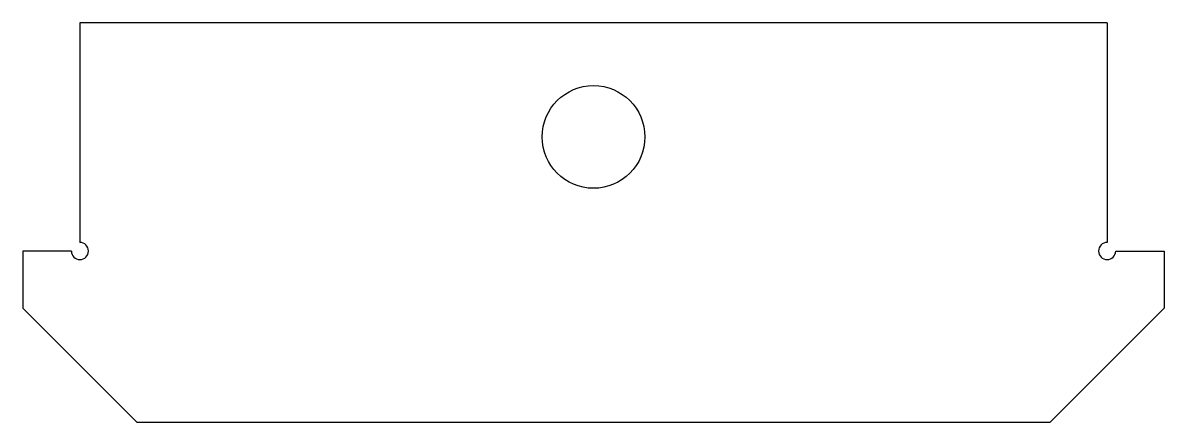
# Model space of a CAD drawing. Header units: millimetres. Extents: x 45 to 245, y -1508 to -1438.
import ezdxf

# ---------------------------------------------------------------- set-up
doc = ezdxf.new("R2010")
doc.units = ezdxf.units.MM

msp = doc.modelspace()

# ---------------------------------------------------------------- linework, layer by layer
at = {"color": 7, "linetype": 'Continuous', "lineweight": 25}
for p, q in [((234.56, -1438.43), (54.56, -1438.43)), ((54.56, -1438.43), (54.56, -1476.93)), ((234.56, -1438.43), (234.56, -1476.93)), ((53.06, -1478.43), (44.56, -1478.43)), ((44.56, -1478.43), (44.56, -1488.43)), ((236.06, -1478.43), (244.56, -1478.43)), ((244.56, -1478.43), (244.56, -1488.43)), ((44.56, -1488.43), (64.56, -1508.43)), ((244.56, -1488.43), (224.56, -1508.43)), ((64.56, -1508.43), (224.56, -1508.43))]:
    msp.add_line(p, q, dxfattribs=at)
msp.add_circle((144.56, -1458.43), 9, dxfattribs=at)
for centre, start, end in [((54.56, -1478.43), 180, 90), ((234.56, -1478.43), 90, 0)]:
    msp.add_arc(centre, 1.5, start, end, dxfattribs=at)

doc.saveas('drawing.dxf')
